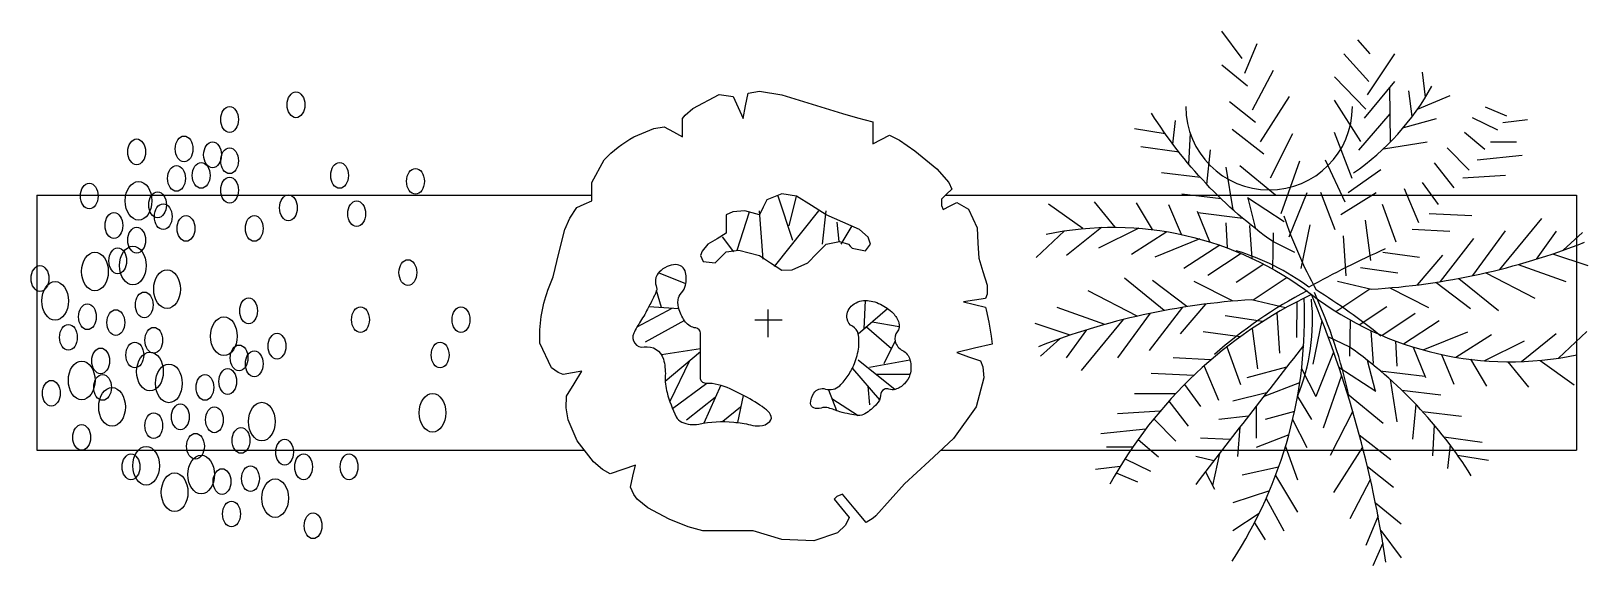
# Model space of a CAD drawing. Extents: x 162.6 to 176.6, y 51.6 to 56.4.
import ezdxf

# ---------------------------------------------------------------- set-up
doc = ezdxf.new("R2010")
doc.units = 0
doc.header["$LTSCALE"] = 7
doc.header["$MEASUREMENT"] = 0
doc.layers.get('0').update_dxf_attribs({"linetype": 'CONTINUOUS'})

# ---------------------------------------------------------------- blocks, each defined once
blk = doc.blocks.new('N2', base_point=(283.21, 223.44))
blk.add_circle((283.21, 232.47), 9)
blk = doc.blocks.new('N1', base_point=(273.21, 201.63))
blk.add_circle((273.21, 207.41), 6)
blk = doc.blocks.new('BBU', base_point=(326.69, 264.45))
for name, p in [('N1', (352.31, 356.25)), ('N1', (307.47, 349.4)), ('N1', (244.7, 334.33)), ('N1', (276.73, 335.7)), ('N1', (295.94, 332.96)), ('N1', (307.47, 330.22)), ('N1', (271.6, 322)), ('N1', (288.26, 323.37)), ('N1', (381.78, 323.37)), ('N1', (307.47, 316.52)), ('N1', (433.02, 320.63)), ('N1', (212.67, 313.78)), ('N2', (245.98, 308.3)), ('N1', (258.79, 309.67)), ('N1', (347.19, 308.3)), ('N1', (262.63, 304.18)), ('N1', (393.31, 305.56)), ('N1', (229.32, 300.07)), ('N1', (244.7, 293.22)), ('N1', (278.01, 298.7)), ('N1', (324.13, 298.7)), ('N2', (216.51, 275.41)), ('N1', (231.89, 283.63)), ('N2', (242.14, 278.15)), ('N1', (179.36, 275.41)), ('N2', (265.2, 267.19)), ('N1', (427.9, 278.15)), ('N2', (189.61, 261.71)), ('N1', (211.39, 257.6)), ('N1', (249.82, 263.08)), ('N1', (320.28, 260.34)), ('N1', (230.6, 254.86)), ('N2', (303.63, 245.27)), ('N1', (395.87, 256.23)), ('N1', (463.77, 256.23)), ('N1', (198.58, 248.01)), ('N1', (256.23, 246.64)), ('N1', (339.5, 243.9)), ('N1', (220.36, 237.04)), ('N1', (243.42, 239.79)), ('N2', (253.67, 228.82)), ('N1', (313.88, 238.42)), ('N1', (324.13, 235.67)), ('N1', (449.68, 239.79)), ('N2', (207.54, 224.71)), ('N2', (266.48, 223.34)), ('N1', (187.05, 221.97)), ('N1', (221.64, 224.71)), ('N1', (290.82, 224.71)), ('N1', (306.19, 227.45)), ('N2', (228.04, 212.38)), ('N2', (444.56, 209.64)), ('N1', (256.23, 206.9)), ('N1', (274.16, 211.01)), ('N1', (297.22, 209.64)), ('N2', (329.25, 205.53)), ('N1', (207.54, 201.42)), ('N1', (315.16, 200.05)), ('N1', (284.41, 197.31)), ('N1', (344.63, 194.57)), ('N1', (240.85, 187.72)), ('N2', (251.1, 184.98)), ('N2', (288.26, 180.87)), ('N1', (357.44, 187.72)), ('N1', (388.19, 187.72)), ('N2', (270.32, 172.65)), ('N1', (302.35, 180.87)), ('N1', (321.57, 182.24)), ('N2', (338.22, 169.91)), ('N1', (308.75, 165.79)), ('N1', (363.84, 160.31))]:
    blk.add_blockref(name, p)

msp = doc.modelspace()

# ---------------------------------------------------------------- linework, layer by layer
at = {"color": 0}
for p, q in [((173.479, 56.116), (173.296, 56.363)), ((173.479, 56.116), (173.296, 56.363)), ((173.503, 55.985), (173.612, 56.251)), ((173.503, 55.985), (173.612, 56.251)), ((174.63, 56.16), (174.519, 56.285)), ((174.63, 56.16), (174.519, 56.285)), ((174.618, 55.909), (174.394, 56.16)), ((174.618, 55.909), (174.394, 56.16)), ((174.607, 55.789), (174.853, 56.16)), ((174.607, 55.789), (174.853, 56.16)), ((173.526, 55.868), (173.295, 56.056)), ((173.526, 55.868), (173.295, 56.056)), ((173.572, 55.655), (173.759, 56.013)), ((173.572, 55.655), (173.759, 56.013)), ((174.593, 55.661), (174.311, 55.952)), ((174.593, 55.661), (174.311, 55.952)), ((175.129, 55.769), (175.103, 55.993)), ((175.129, 55.769), (175.103, 55.993)), ((174.581, 55.58), (174.853, 55.91)), ((174.581, 55.58), (174.853, 55.91)), ((174.814, 55.366), (174.808, 55.856)), ((174.814, 55.366), (174.808, 55.856)), ((175.01, 55.594), (174.978, 55.827)), ((175.01, 55.594), (174.978, 55.827)), ((173.599, 55.54), (173.365, 55.727)), ((173.599, 55.54), (173.365, 55.727)), ((173.642, 55.367), (173.905, 55.775)), ((173.642, 55.367), (173.905, 55.775)), ((174.546, 55.371), (174.311, 55.743)), ((174.546, 55.371), (174.311, 55.743)), ((175.059, 55.662), (175.353, 55.785)), ((175.059, 55.662), (175.353, 55.785)), ((175.861, 55.599), (175.67, 55.678)), ((175.861, 55.599), (175.67, 55.678)), ((172.854, 55.347), (172.878, 55.559)), ((172.854, 55.347), (172.878, 55.559)), ((174.53, 55.292), (174.811, 55.618)), ((174.53, 55.292), (174.811, 55.618)), ((174.933, 55.496), (175.228, 55.577)), ((174.933, 55.496), (175.228, 55.577)), ((175.782, 55.471), (175.553, 55.584)), ((175.782, 55.471), (175.553, 55.584)), ((172.786, 55.439), (172.508, 55.485)), ((172.786, 55.439), (172.508, 55.485)), ((172.998, 55.165), (173.014, 55.446)), ((172.998, 55.165), (173.014, 55.446)), ((173.672, 55.255), (173.387, 55.478)), ((173.672, 55.255), (173.387, 55.478)), ((173.732, 55.043), (173.934, 55.443)), ((173.732, 55.043), (173.934, 55.443)), ((174.468, 55.038), (174.311, 55.452)), ((174.468, 55.038), (174.311, 55.452)), ((175.665, 55.298), (175.481, 55.452)), ((175.665, 55.298), (175.481, 55.452)), ((172.91, 55.274), (172.564, 55.323)), ((172.91, 55.274), (172.564, 55.323)), ((173.161, 54.984), (173.194, 55.294)), ((173.161, 54.984), (173.194, 55.294)), ((174.751, 55.304), (175.144, 55.368)), ((174.751, 55.304), (175.144, 55.368)), ((175.522, 55.111), (175.326, 55.313)), ((175.522, 55.111), (175.326, 55.313)), ((175.714, 55.368), (175.948, 55.368)), ((175.714, 55.368), (175.948, 55.368)), ((173.396, 54.756), (173.333, 55.139)), ((173.396, 54.756), (173.333, 55.139)), ((173.779, 54.886), (173.458, 55.15)), ((173.779, 54.886), (173.458, 55.15)), ((173.831, 54.723), (173.997, 55.197)), ((173.831, 54.723), (173.997, 55.197)), ((174.405, 54.823), (174.228, 55.202)), ((174.405, 54.823), (174.228, 55.202)), ((174.432, 54.911), (174.728, 55.118)), ((174.432, 54.911), (174.728, 55.118)), ((175.387, 54.953), (175.212, 55.178)), ((175.387, 54.953), (175.212, 55.178)), ((175.595, 55.204), (176.001, 55.247)), ((175.595, 55.204), (176.001, 55.247)), ((173.104, 55.045), (172.752, 55.088)), ((173.104, 55.045), (172.752, 55.088)), ((175.246, 54.803), (175.102, 55.001)), ((175.246, 54.803), (175.102, 55.001)), ((175.465, 55.043), (175.849, 55.066)), ((175.465, 55.043), (175.849, 55.066)), ((162.622, 54.888), (167.62, 54.888)), ((162.622, 54.888), (162.622, 52.594)), ((162.622, 54.888), (162.622, 52.594)), ((169.431, 54.478), (169.298, 54.878)), ((169.431, 54.478), (169.298, 54.878)), ((169.398, 54.611), (169.465, 54.878)), ((169.398, 54.611), (169.465, 54.878)), ((170.809, 54.888), (176.49, 54.888)), ((173.289, 54.855), (172.936, 54.895)), ((173.289, 54.855), (172.936, 54.895)), ((173.857, 54.646), (173.525, 54.863)), ((173.857, 54.646), (173.525, 54.863)), ((173.601, 54.584), (173.531, 54.859)), ((173.601, 54.584), (173.531, 54.859)), ((173.903, 54.512), (174.064, 54.91)), ((173.903, 54.512), (174.064, 54.91)), ((174.316, 54.575), (174.186, 54.91)), ((174.316, 54.575), (174.186, 54.91)), ((174.367, 54.712), (174.686, 54.91)), ((174.367, 54.712), (174.686, 54.91)), ((175.07, 54.637), (174.94, 54.945)), ((175.07, 54.637), (174.94, 54.945)), ((175.327, 54.888), (175.698, 54.886)), ((175.327, 54.888), (175.698, 54.886)), ((176.49, 54.888), (176.49, 52.594)), ((176.49, 54.888), (176.49, 52.594)), ((168.93, 54.393), (169.04, 54.737)), ((168.93, 54.393), (169.04, 54.737)), ((169.165, 54.311), (169.131, 54.745)), ((169.165, 54.311), (169.131, 54.745)), ((169.265, 54.245), (169.665, 54.745)), ((169.265, 54.245), (169.665, 54.745)), ((169.698, 54.445), (169.731, 54.745)), ((169.698, 54.445), (169.731, 54.745)), ((172.043, 54.587), (171.735, 54.807)), ((172.043, 54.587), (171.735, 54.807)), ((172.335, 54.599), (172.148, 54.826)), ((172.335, 54.599), (172.148, 54.826)), ((172.671, 54.577), (172.525, 54.817)), ((172.671, 54.577), (172.525, 54.817)), ((172.931, 54.534), (172.819, 54.801)), ((172.931, 54.534), (172.819, 54.801)), ((173.187, 54.467), (173.075, 54.74)), ((173.187, 54.467), (173.075, 54.74)), ((173.485, 54.678), (173.08, 54.729)), ((173.485, 54.678), (173.08, 54.729)), ((174.865, 54.465), (174.743, 54.802)), ((174.865, 54.465), (174.743, 54.802)), ((175.162, 54.721), (175.546, 54.705)), ((175.162, 54.721), (175.546, 54.705)), ((169.847, 54.471), (169.831, 54.645)), ((169.847, 54.471), (169.831, 54.645)), ((169.865, 54.445), (169.965, 54.611)), ((169.865, 54.445), (169.965, 54.611)), ((171.877, 54.567), (171.622, 54.326)), ((171.877, 54.567), (171.622, 54.326)), ((172.21, 54.597), (171.897, 54.344)), ((172.21, 54.597), (171.897, 54.344)), ((172.548, 54.59), (172.184, 54.411)), ((172.548, 54.59), (172.184, 54.411)), ((172.801, 54.558), (172.482, 54.354)), ((172.801, 54.558), (172.482, 54.354)), ((173.347, 54.412), (173.335, 54.637)), ((173.347, 54.412), (173.335, 54.637)), ((173.569, 54.318), (173.546, 54.614)), ((173.569, 54.318), (173.546, 54.614)), ((173.754, 54.223), (173.761, 54.549)), ((173.754, 54.223), (173.761, 54.549)), ((174.009, 54.227), (174.09, 54.62)), ((174.009, 54.227), (174.09, 54.62)), ((174.638, 54.3), (174.588, 54.663)), ((174.638, 54.3), (174.588, 54.663)), ((175.008, 54.582), (175.349, 54.563)), ((175.008, 54.582), (175.349, 54.563)), ((175.557, 54.163), (175.851, 54.565)), ((175.557, 54.163), (175.851, 54.565)), ((175.799, 54.219), (176.176, 54.677)), ((175.799, 54.219), (176.176, 54.677)), ((176.13, 54.312), (176.311, 54.563)), ((176.13, 54.312), (176.311, 54.563)), ((176.371, 54.392), (176.543, 54.55)), ((176.371, 54.392), (176.543, 54.55)), ((168.898, 54.378), (168.798, 54.511)), ((168.898, 54.378), (168.798, 54.511)), ((173.098, 54.493), (172.693, 54.33)), ((173.098, 54.493), (172.693, 54.33)), ((173.276, 54.438), (172.953, 54.227)), ((173.276, 54.438), (172.953, 54.227)), ((174.416, 54.16), (174.391, 54.521)), ((174.416, 54.16), (174.391, 54.521)), ((175.266, 54.109), (175.564, 54.498)), ((175.266, 54.109), (175.564, 54.498)), ((173.469, 54.363), (173.168, 54.163)), ((173.469, 54.363), (173.168, 54.163)), ((173.672, 54.267), (173.424, 54.101)), ((173.672, 54.267), (173.424, 54.101)), ((174.744, 54.374), (175.077, 54.33)), ((174.744, 54.374), (175.077, 54.33)), ((175.059, 54.079), (175.285, 54.348)), ((175.059, 54.079), (175.285, 54.348)), ((176.275, 54.359), (176.592, 54.255)), ((176.275, 54.359), (176.592, 54.255)), ((168.467, 54.089), (168.221, 54.187)), ((168.467, 54.089), (168.221, 54.187)), ((172.775, 53.849), (172.417, 54.139)), ((172.775, 53.849), (172.417, 54.139)), ((173.883, 54.146), (173.576, 53.943)), ((173.883, 54.146), (173.576, 53.943)), ((174.543, 54.237), (174.88, 54.187)), ((174.543, 54.237), (174.88, 54.187)), ((175.43, 54.138), (175.788, 53.848)), ((175.43, 54.138), (175.788, 53.848)), ((175.673, 54.189), (176.113, 53.96)), ((175.673, 54.189), (176.113, 53.96)), ((175.965, 54.263), (176.393, 54.11)), ((175.965, 54.263), (176.393, 54.11)), ((168.247, 53.875), (168.204, 54.029)), ((168.247, 53.875), (168.204, 54.029)), ((172.533, 53.798), (172.092, 54.027)), ((172.533, 53.798), (172.092, 54.027)), ((172.981, 53.884), (172.67, 54.119)), ((172.981, 53.884), (172.67, 54.119)), ((173.397, 53.934), (173.047, 54.11)), ((173.397, 53.934), (173.047, 54.11)), ((174.322, 53.841), (174.629, 54.044)), ((174.322, 53.841), (174.629, 54.044)), ((174.336, 54.114), (174.642, 54.041)), ((174.336, 54.114), (174.642, 54.041)), ((174.808, 54.053), (175.158, 53.877)), ((174.808, 54.053), (175.158, 53.877)), ((175.224, 54.103), (175.536, 53.868)), ((175.224, 54.103), (175.536, 53.868)), ((168.341, 53.868), (168.027, 53.7)), ((168.341, 53.868), (168.027, 53.7)), ((168.404, 53.864), (168.134, 53.882)), ((168.404, 53.864), (168.134, 53.882)), ((169.206, 53.857), (169.206, 53.608)), ((169.206, 53.857), (169.206, 53.608)), ((170.02, 53.639), (170.283, 53.868)), ((170.02, 53.639), (170.283, 53.868)), ((170.072, 53.685), (170.086, 53.939)), ((170.072, 53.685), (170.086, 53.939)), ((172.24, 53.724), (171.812, 53.877)), ((172.24, 53.724), (171.812, 53.877)), ((172.94, 53.878), (172.641, 53.489)), ((172.94, 53.878), (172.641, 53.489)), ((173.147, 53.907), (172.921, 53.639)), ((173.147, 53.907), (172.921, 53.639)), ((173.869, 53.873), (173.563, 53.946)), ((173.869, 53.873), (173.563, 53.946)), ((173.971, 53.928), (173.969, 53.605)), ((173.971, 53.928), (173.969, 53.605)), ((174.533, 53.72), (174.781, 53.886)), ((174.533, 53.72), (174.781, 53.886)), ((168.455, 53.758), (168.101, 53.563)), ((168.455, 53.758), (168.101, 53.563)), ((169.088, 53.766), (169.336, 53.766)), ((169.088, 53.766), (169.336, 53.766)), ((170.145, 53.748), (170.39, 53.706)), ((170.145, 53.748), (170.39, 53.706)), ((171.93, 53.628), (171.613, 53.732)), ((171.93, 53.628), (171.613, 53.732)), ((172.406, 53.768), (172.029, 53.31)), ((172.406, 53.768), (172.029, 53.31)), ((172.649, 53.824), (172.354, 53.422)), ((172.649, 53.824), (172.354, 53.422)), ((173.662, 53.749), (173.325, 53.8)), ((173.662, 53.749), (173.325, 53.8)), ((173.789, 53.827), (173.814, 53.466)), ((173.789, 53.827), (173.814, 53.466)), ((174.196, 53.76), (174.116, 53.367)), ((174.196, 53.76), (174.116, 53.367)), ((174.451, 53.764), (174.444, 53.438)), ((174.451, 53.764), (174.444, 53.438)), ((174.736, 53.624), (175.038, 53.824)), ((174.736, 53.624), (175.038, 53.824)), ((174.93, 53.549), (175.252, 53.759)), ((174.93, 53.549), (175.252, 53.759)), ((170.093, 53.703), (170.32, 53.506)), ((170.093, 53.703), (170.32, 53.506)), ((170.253, 53.373), (170.353, 53.573)), ((170.253, 53.373), (170.353, 53.573)), ((171.835, 53.595), (171.662, 53.437)), ((171.835, 53.595), (171.662, 53.437)), ((172.075, 53.675), (171.894, 53.424)), ((172.075, 53.675), (171.894, 53.424)), ((173.461, 53.613), (173.128, 53.657)), ((173.461, 53.613), (173.128, 53.657)), ((173.567, 53.687), (173.617, 53.324)), ((173.567, 53.687), (173.617, 53.324)), ((174.251, 53.616), (174.446, 53.521)), ((174.251, 53.616), (174.446, 53.521)), ((174.636, 53.669), (174.659, 53.373)), ((174.636, 53.669), (174.659, 53.373)), ((174.859, 53.575), (174.87, 53.35)), ((174.859, 53.575), (174.87, 53.35)), ((175.108, 53.494), (175.512, 53.657)), ((175.108, 53.494), (175.512, 53.657)), ((175.404, 53.428), (175.724, 53.633)), ((175.404, 53.428), (175.724, 53.633)), ((175.657, 53.397), (176.021, 53.576)), ((175.657, 53.397), (176.021, 53.576)), ((175.995, 53.39), (176.308, 53.643)), ((175.995, 53.39), (176.308, 53.643)), ((176.329, 53.42), (176.584, 53.661)), ((176.329, 53.42), (176.584, 53.661)), ((168.598, 53.504), (168.248, 53.45)), ((168.598, 53.504), (168.248, 53.45)), ((168.598, 53.478), (168.282, 53.21)), ((168.598, 53.478), (168.282, 53.21)), ((173.197, 53.405), (172.856, 53.424)), ((173.197, 53.405), (172.856, 53.424)), ((173.34, 53.522), (173.462, 53.185)), ((173.34, 53.522), (173.462, 53.185)), ((174.302, 53.475), (174.141, 53.077)), ((174.302, 53.475), (174.141, 53.077)), ((175.018, 53.52), (175.13, 53.247)), ((175.018, 53.52), (175.13, 53.247)), ((175.274, 53.453), (175.386, 53.186)), ((175.274, 53.453), (175.386, 53.186)), ((168.501, 53.396), (168.323, 53.031)), ((168.501, 53.396), (168.323, 53.031)), ((169.967, 53.329), (170.211, 53.045)), ((169.967, 53.329), (170.211, 53.045)), ((170.02, 53.406), (170.353, 53.139)), ((170.02, 53.406), (170.353, 53.139)), ((170.12, 53.339), (170.486, 53.406)), ((170.12, 53.339), (170.486, 53.406)), ((173.135, 53.35), (173.266, 53.042)), ((173.135, 53.35), (173.266, 53.042)), ((173.878, 53.34), (173.519, 53.243)), ((173.878, 53.34), (173.519, 53.243)), ((174.013, 53.327), (174.141, 53.077)), ((174.013, 53.327), (174.141, 53.077)), ((174.349, 53.341), (174.681, 53.124)), ((174.349, 53.341), (174.681, 53.124)), ((174.605, 53.402), (174.675, 53.128)), ((174.605, 53.402), (174.675, 53.128)), ((174.72, 53.308), (175.125, 53.258)), ((174.72, 53.308), (175.125, 53.258)), ((175.534, 53.41), (175.68, 53.169)), ((175.534, 53.41), (175.68, 53.169)), ((175.87, 53.388), (176.058, 53.161)), ((175.87, 53.388), (176.058, 53.161)), ((176.162, 53.4), (176.47, 53.18)), ((176.162, 53.4), (176.47, 53.18)), ((168.656, 53.194), (168.348, 52.966)), ((168.656, 53.194), (168.348, 52.966)), ((168.781, 53.177), (168.629, 52.836)), ((168.781, 53.177), (168.629, 52.836)), ((170.105, 53.168), (170.12, 53.001)), ((170.105, 53.168), (170.12, 53.001)), ((170.486, 53.273), (170.186, 53.273)), ((170.486, 53.273), (170.186, 53.273)), ((173.043, 53.266), (172.659, 53.282)), ((173.043, 53.266), (172.659, 53.282)), ((172.96, 53.184), (173.103, 52.986)), ((172.96, 53.184), (173.103, 52.986)), ((173.996, 53.199), (173.668, 53.072)), ((173.996, 53.199), (173.668, 53.072)), ((174.374, 53.264), (174.208, 52.79)), ((174.374, 53.264), (174.208, 52.79)), ((174.81, 53.231), (174.872, 52.848)), ((174.81, 53.231), (174.872, 52.848)), ((168.731, 53.066), (168.474, 52.862)), ((168.731, 53.066), (168.474, 52.862)), ((168.983, 53.085), (168.931, 52.841)), ((168.983, 53.085), (168.931, 52.841)), ((169.753, 53.137), (169.823, 52.949)), ((169.753, 53.137), (169.823, 52.949)), ((169.782, 53.059), (170.02, 52.906)), ((169.782, 53.059), (170.02, 52.906)), ((172.878, 53.099), (172.508, 53.101)), ((172.878, 53.099), (172.508, 53.101)), ((172.819, 53.034), (172.993, 52.809)), ((172.819, 53.034), (172.993, 52.809)), ((173.698, 53.109), (173.394, 53.035)), ((173.698, 53.109), (173.394, 53.035)), ((173.976, 53.077), (174.103, 52.868)), ((173.976, 53.077), (174.103, 52.868)), ((174.426, 53.1), (174.748, 52.837)), ((174.426, 53.1), (174.748, 52.837)), ((174.916, 53.132), (175.269, 53.092)), ((174.916, 53.132), (175.269, 53.092)), ((168.961, 52.979), (168.8, 52.85)), ((168.961, 52.979), (168.8, 52.85)), ((172.74, 52.944), (172.356, 52.92)), ((172.74, 52.944), (172.356, 52.92)), ((172.684, 52.876), (172.88, 52.674)), ((172.684, 52.876), (172.88, 52.674)), ((173.534, 52.899), (173.269, 52.868)), ((173.534, 52.899), (173.269, 52.868)), ((173.605, 52.991), (173.603, 52.702)), ((173.605, 52.991), (173.603, 52.702)), ((173.949, 52.94), (173.686, 52.868)), ((173.949, 52.94), (173.686, 52.868)), ((173.933, 52.869), (174.061, 52.618)), ((173.933, 52.869), (174.061, 52.618)), ((174.474, 52.944), (174.271, 52.544)), ((174.474, 52.944), (174.271, 52.544)), ((175.044, 53.003), (175.011, 52.693)), ((175.044, 53.003), (175.011, 52.693)), ((175.102, 52.942), (175.453, 52.899)), ((175.102, 52.942), (175.453, 52.899)), ((172.611, 52.783), (172.205, 52.74)), ((172.611, 52.783), (172.205, 52.74)), ((173.457, 52.801), (173.436, 52.535)), ((173.457, 52.801), (173.436, 52.535)), ((173.898, 52.731), (173.603, 52.618)), ((173.898, 52.731), (173.603, 52.618)), ((174.533, 52.732), (174.818, 52.508)), ((174.533, 52.732), (174.818, 52.508)), ((175.207, 52.822), (175.192, 52.541)), ((175.207, 52.822), (175.192, 52.541)), ((162.622, 52.594), (167.553, 52.594)), ((170.765, 52.594), (176.49, 52.594)), ((172.491, 52.619), (172.257, 52.619)), ((172.491, 52.619), (172.257, 52.619)), ((172.54, 52.689), (172.725, 52.534)), ((172.54, 52.689), (172.725, 52.534)), ((173.37, 52.688), (173.103, 52.702)), ((173.37, 52.688), (173.103, 52.702)), ((173.868, 52.626), (173.978, 52.327)), ((173.868, 52.626), (173.978, 52.327)), ((174.563, 52.62), (174.3, 52.212)), ((174.563, 52.62), (174.3, 52.212)), ((175.295, 52.713), (175.641, 52.664)), ((175.295, 52.713), (175.641, 52.664)), ((175.352, 52.64), (175.327, 52.428)), ((175.352, 52.64), (175.327, 52.428)), ((172.379, 52.445), (172.156, 52.42)), ((172.379, 52.445), (172.156, 52.42)), ((172.423, 52.516), (172.652, 52.403)), ((172.423, 52.516), (172.652, 52.403)), ((173.223, 52.497), (173.061, 52.535)), ((173.223, 52.497), (173.061, 52.535)), ((173.274, 52.563), (173.211, 52.275)), ((173.274, 52.563), (173.211, 52.275)), ((174.606, 52.447), (174.84, 52.259)), ((174.606, 52.447), (174.84, 52.259)), ((175.419, 52.547), (175.697, 52.502)), ((175.419, 52.547), (175.697, 52.502)), ((172.344, 52.388), (172.535, 52.309)), ((172.344, 52.388), (172.535, 52.309)), ((173.147, 52.398), (173.228, 52.243)), ((173.147, 52.398), (173.228, 52.243)), ((173.806, 52.439), (173.478, 52.368)), ((173.806, 52.439), (173.478, 52.368)), ((173.779, 52.365), (173.978, 52.035)), ((173.779, 52.365), (173.978, 52.035)), ((174.633, 52.332), (174.447, 51.974)), ((174.633, 52.332), (174.447, 51.974)), ((173.724, 52.227), (173.394, 52.118)), ((173.724, 52.227), (173.394, 52.118)), ((173.693, 52.157), (173.853, 51.868)), ((173.693, 52.157), (173.853, 51.868)), ((174.679, 52.119), (174.91, 51.931)), ((174.679, 52.119), (174.91, 51.931)), ((173.63, 52.022), (173.394, 51.868)), ((173.63, 52.022), (173.394, 51.868)), ((173.588, 51.938), (173.686, 51.785)), ((173.588, 51.938), (173.686, 51.785)), ((174.702, 52.001), (174.593, 51.736)), ((174.702, 52.001), (174.593, 51.736)), ((174.746, 51.755), (174.654, 51.552)), ((174.746, 51.755), (174.654, 51.552)), ((174.726, 51.871), (174.909, 51.624)), ((174.726, 51.871), (174.909, 51.624))]:
    msp.add_line(p, q, dxfattribs=at)
for points in [[(167.271, 54.153), (167.324, 54.365), (167.377, 54.577), (167.422, 54.681), (167.484, 54.775), (167.552, 54.805), (167.62, 54.835), (167.62, 54.918), (167.62, 55.001), (167.732, 55.204, -0.082539), (167.999, 55.411), (168.178, 55.488), (168.272, 55.501), (168.355, 55.456), (168.438, 55.411), (168.438, 55.494), (168.438, 55.577), (168.461, 55.607), (168.529, 55.668), (168.766, 55.794), (168.893, 55.774), (168.938, 55.675), (168.983, 55.577), (169.006, 55.691), (169.029, 55.805), (169.131, 55.824), (169.332, 55.789), (169.878, 55.622), (170.014, 55.584), (170.15, 55.546), (170.15, 55.448), (170.15, 55.35), (170.226, 55.388), (170.301, 55.426), (170.344, 55.407), (170.393, 55.381), (170.529, 55.287), (170.727, 55.123), (170.836, 55.002), (170.862, 54.94), (170.816, 54.895), (170.771, 54.851), (170.769, 54.794), (170.786, 54.759), (170.847, 54.79), (170.908, 54.82), (171.014, 54.762), (171.09, 54.592), (171.097, 54.456), (171.105, 54.32), (171.143, 54.199), (171.181, 54.077), (171.182, 53.997), (171.166, 53.956), (171.067, 53.941), (170.968, 53.926), (171.067, 53.903), (171.166, 53.88), (171.173, 53.854), (171.196, 53.745), (171.218, 53.618), (171.227, 53.547), (171.067, 53.509), (170.908, 53.471), (171.014, 53.433), (171.12, 53.395), (171.143, 53.343), (171.151, 53.243), (171.082, 52.984), (170.877, 52.698), (170.658, 52.494), (170.438, 52.289), (170.309, 52.146), (170.18, 52.002), (170.155, 51.982), (170.09, 51.942), (169.984, 52.07), (169.878, 52.198), (169.826, 52.176), (169.802, 52.153), (169.87, 52.07), (169.938, 51.987), (169.906, 51.917), (169.832, 51.85), (169.619, 51.776), (169.332, 51.79), (169.203, 51.828), (169.074, 51.866), (168.847, 51.866), (168.62, 51.866), (168.487, 51.903), (168.316, 51.972), (168.126, 52.074), (168.029, 52.153), (167.998, 52.193), (167.968, 52.259), (167.991, 52.358), (168.014, 52.457), (167.9, 52.419), (167.786, 52.381), (167.716, 52.418), (167.636, 52.487), (167.488, 52.677), (167.408, 52.865), (167.39, 52.973), (167.392, 53.078), (167.461, 53.191), (167.529, 53.304), (167.446, 53.289), (167.362, 53.274), (167.316, 53.291), (167.256, 53.335), (167.152, 53.554, -0.098523), (167.225, 54.032)], [(167.271, 54.153), (167.324, 54.365), (167.377, 54.577), (167.422, 54.681), (167.484, 54.775), (167.552, 54.805), (167.62, 54.835), (167.62, 54.918), (167.62, 55.001), (167.732, 55.204, -0.082539), (167.999, 55.411), (168.178, 55.488), (168.272, 55.501), (168.355, 55.456), (168.438, 55.411), (168.438, 55.494), (168.438, 55.577), (168.461, 55.607), (168.529, 55.668), (168.766, 55.794), (168.893, 55.774), (168.938, 55.675), (168.983, 55.577), (169.006, 55.691), (169.029, 55.805), (169.131, 55.824), (169.332, 55.789), (169.878, 55.622), (170.014, 55.584), (170.15, 55.546), (170.15, 55.448), (170.15, 55.35), (170.226, 55.388), (170.301, 55.426), (170.344, 55.407), (170.393, 55.381), (170.529, 55.287), (170.727, 55.123), (170.836, 55.002), (170.862, 54.94), (170.816, 54.895), (170.771, 54.851), (170.769, 54.794), (170.786, 54.759), (170.847, 54.79), (170.908, 54.82), (171.014, 54.762), (171.09, 54.592), (171.097, 54.456), (171.105, 54.32), (171.143, 54.199), (171.181, 54.077), (171.182, 53.997), (171.166, 53.956), (171.067, 53.941), (170.968, 53.926), (171.067, 53.903), (171.166, 53.88), (171.173, 53.854), (171.196, 53.745), (171.218, 53.618), (171.227, 53.547), (171.067, 53.509), (170.908, 53.471), (171.014, 53.433), (171.12, 53.395), (171.143, 53.343), (171.151, 53.243), (171.082, 52.984), (170.877, 52.698), (170.658, 52.494), (170.438, 52.289), (170.309, 52.146), (170.18, 52.002), (170.155, 51.982), (170.09, 51.942), (169.984, 52.07), (169.878, 52.198), (169.826, 52.176), (169.802, 52.153), (169.87, 52.07), (169.938, 51.987), (169.906, 51.917), (169.832, 51.85), (169.619, 51.776), (169.332, 51.79), (169.203, 51.828), (169.074, 51.866), (168.847, 51.866), (168.62, 51.866), (168.487, 51.903), (168.316, 51.972), (168.126, 52.074), (168.029, 52.153), (167.998, 52.193), (167.968, 52.259), (167.991, 52.358), (168.014, 52.457), (167.9, 52.419), (167.786, 52.381), (167.716, 52.418), (167.636, 52.487), (167.488, 52.677), (167.408, 52.865), (167.39, 52.973), (167.392, 53.078), (167.461, 53.191), (167.529, 53.304), (167.446, 53.289), (167.362, 53.274), (167.316, 53.291), (167.256, 53.335), (167.152, 53.554, -0.098523), (167.225, 54.032)], [(168.131, 53.878, -0.023992), (168.059, 53.753, 0.027983), (167.998, 53.645, 0.613766), (168.091, 53.521, -0.384354), (168.265, 53.411, -0.080951), (168.282, 53.264, 0.077956), (168.298, 53.111, 0.05012), (168.381, 52.893, 0.173788), (168.431, 52.845, 0.156799), (168.584, 52.828, -0.075402), (168.898, 52.845, -0.032426), (169.051, 52.82, 0.062883), (169.131, 52.811, 0.192744), (169.224, 52.851, 0.348364), (169.231, 52.911, 0.099092), (169.177, 52.969, 0.037127), (168.998, 53.078), (168.865, 53.145, 0.115078), (168.649, 53.194, -0.415107), (168.598, 53.245), (168.598, 53.411), (168.598, 53.645, 0.379548), (168.556, 53.692, -0.205074), (168.465, 53.745, -0.080216), (168.407, 53.855, -0.112575), (168.398, 53.945, -0.158638), (168.428, 54.007, 0.137289), (168.465, 54.078, 0.102259), (168.465, 54.191, 0.184097), (168.431, 54.245, 0.162705), (168.377, 54.263, 0.112428), (168.298, 54.245, 0.084592), (168.228, 54.195, 0.124913), (168.198, 54.145, 0.161277), (168.2, 54.072, -0.197139), (168.198, 54.011, -0.009089), (168.183, 53.98, -0.002802)], [(168.131, 53.878, -0.023992), (168.059, 53.753, 0.027983), (167.998, 53.645, 0.613766), (168.091, 53.521, -0.384354), (168.265, 53.411, -0.080951), (168.282, 53.264, 0.077956), (168.298, 53.111, 0.05012), (168.381, 52.893, 0.173788), (168.431, 52.845, 0.156799), (168.584, 52.828, -0.075402), (168.898, 52.845, -0.032426), (169.051, 52.82, 0.062883), (169.131, 52.811, 0.192744), (169.224, 52.851, 0.348364), (169.231, 52.911, 0.099092), (169.177, 52.969, 0.037127), (168.998, 53.078), (168.865, 53.145, 0.115078), (168.649, 53.194, -0.415107), (168.598, 53.245), (168.598, 53.411), (168.598, 53.645, 0.379548), (168.556, 53.692, -0.205074), (168.465, 53.745, -0.080216), (168.407, 53.855, -0.112575), (168.398, 53.945, -0.158638), (168.428, 54.007, 0.137289), (168.465, 54.078, 0.102259), (168.465, 54.191, 0.184097), (168.431, 54.245, 0.162705), (168.377, 54.263, 0.112428), (168.298, 54.245, 0.084592), (168.228, 54.195, 0.124913), (168.198, 54.145, 0.161277), (168.2, 54.072, -0.197139), (168.198, 54.011, -0.009089), (168.183, 53.98, -0.002802)], [(169.62, 53.106, -0.335994), (169.725, 53.143, 0.27559), (169.853, 53.173, 0.054393), (169.929, 53.264, 0.052663), (169.986, 53.373, 0.063382), (170.024, 53.52, 0.080307), (170.02, 53.639, 0.232086), (169.968, 53.707, -0.241528), (169.92, 53.773, -0.240962), (169.957, 53.888, -0.205117), (170.086, 53.939, -0.055339), (170.152, 53.931, -0.050361), (170.22, 53.906, -0.08499), (170.334, 53.825, -0.118678), (170.386, 53.739, -0.252534), (170.371, 53.658, 0.236503), (170.353, 53.573, 0.215526), (170.42, 53.489, -0.217846), (170.486, 53.406, -0.060957), (170.495, 53.333, -0.074464), (170.486, 53.273, -0.122632), (170.437, 53.191, -0.11909), (170.353, 53.139, -0.180034), (170.297, 53.142, 0.233248), (170.253, 53.139, 0.256664), (170.22, 53.086, -0.176656), (170.186, 53.006, -0.070243), (170.08, 52.92, -0.156288), (170.02, 52.906, -0.029429), (169.944, 52.917, -0.024083), (169.853, 52.939, -0.014021), (169.803, 52.956, 0.014182), (169.753, 52.973, 0.150807), (169.685, 52.972, -0.157039), (169.62, 52.973, -0.323931), (169.591, 53.012, -0.14716)], [(169.62, 53.106, -0.335994), (169.725, 53.143, 0.27559), (169.853, 53.173, 0.054393), (169.929, 53.264, 0.052663), (169.986, 53.373, 0.063382), (170.024, 53.52, 0.080307), (170.02, 53.639, 0.232086), (169.968, 53.707, -0.241528), (169.92, 53.773, -0.240962), (169.957, 53.888, -0.205117), (170.086, 53.939, -0.055339), (170.152, 53.931, -0.050361), (170.22, 53.906, -0.08499), (170.334, 53.825, -0.118678), (170.386, 53.739, -0.252534), (170.371, 53.658, 0.236503), (170.353, 53.573, 0.215526), (170.42, 53.489, -0.217846), (170.486, 53.406, -0.060957), (170.495, 53.333, -0.074464), (170.486, 53.273, -0.122632), (170.437, 53.191, -0.11909), (170.353, 53.139, -0.180034), (170.297, 53.142, 0.233248), (170.253, 53.139, 0.256664), (170.22, 53.086, -0.176656), (170.186, 53.006, -0.070243), (170.08, 52.92, -0.156288), (170.02, 52.906, -0.029429), (169.944, 52.917, -0.024083), (169.853, 52.939, -0.014021), (169.803, 52.956, 0.014182), (169.753, 52.973, 0.150807), (169.685, 52.972, -0.157039), (169.62, 52.973, -0.323931), (169.591, 53.012, -0.14716)]]:
    msp.add_lwpolyline(points, format="xyb", close=True, dxfattribs=at)
for points in [[(173.954, 54.371), (173.759, 54.466, -0.09899), (172.663, 55.624)], [(173.954, 54.371), (173.759, 54.466, -0.09899), (172.663, 55.624)], [(171.713, 54.537, -0.217873), (174.103, 53.993, 0.217873), (176.492, 53.45, 0.217873)], [(171.713, 54.537, -0.217873), (174.103, 53.993, 0.217873), (176.492, 53.45, 0.217873)], [(174.773, 51.584, 0.061557), (174.103, 53.993, 0.156381), (172.286, 52.287)], [(174.773, 51.584, 0.061557), (174.103, 53.993, 0.156381), (172.286, 52.287)]]:
    msp.add_lwpolyline(points, format="xyb", dxfattribs=at)
msp.add_lwpolyline([(175.827, 55.541), (176.049, 55.567)], dxfattribs=at)
msp.add_lwpolyline([(175.827, 55.541), (176.049, 55.567)], dxfattribs=at)
msp.add_lwpolyline([(168.831, 54.545), (168.748, 54.495), (168.665, 54.445), (168.614, 54.382), (168.598, 54.345), (168.624, 54.289), (168.731, 54.278), (168.781, 54.328), (168.831, 54.378), (168.945, 54.391), (169.131, 54.345), (169.231, 54.278), (169.331, 54.211), (169.424, 54.216), (169.565, 54.278), (169.648, 54.361), (169.731, 54.445), (169.85, 54.471), (169.931, 54.445), (169.948, 54.428), (169.965, 54.411), (170.085, 54.385), (170.131, 54.445), (170.109, 54.509), (170.031, 54.578), (169.881, 54.645), (169.731, 54.711), (169.598, 54.795), (169.465, 54.878), (169.332, 54.9), (169.198, 54.845), (169.165, 54.778), (169.131, 54.711), (169.065, 54.728), (168.998, 54.745), (168.889, 54.737), (168.831, 54.711), (168.831, 54.628)], close=True, dxfattribs=at)
msp.add_lwpolyline([(168.831, 54.545), (168.748, 54.495), (168.665, 54.445), (168.614, 54.382), (168.598, 54.345), (168.624, 54.289), (168.731, 54.278), (168.781, 54.328), (168.831, 54.378), (168.945, 54.391), (169.131, 54.345), (169.231, 54.278), (169.331, 54.211), (169.424, 54.216), (169.565, 54.278), (169.648, 54.361), (169.731, 54.445), (169.85, 54.471), (169.931, 54.445), (169.948, 54.428), (169.965, 54.411), (170.085, 54.385), (170.131, 54.445), (170.109, 54.509), (170.031, 54.578), (169.881, 54.645), (169.731, 54.711), (169.598, 54.795), (169.465, 54.878), (169.332, 54.9), (169.198, 54.845), (169.165, 54.778), (169.131, 54.711), (169.065, 54.728), (168.998, 54.745), (168.889, 54.737), (168.831, 54.711), (168.831, 54.628)], close=True, dxfattribs=at)
for centre, radius, start, end in [((173.208, 56.943), 2.251, 304.4561, 331.4948), ((173.208, 56.943), 2.251, 304.4561, 331.4948), ((177.998, 56.118), 4.381, 198.8657, 208.393), ((177.998, 56.118), 4.381, 198.8657, 208.393), ((174.267, 60.321), 6.291, 273.4205, 291.3892), ((174.267, 60.321), 6.291, 273.4205, 291.3892), ((172.805, 52.329), 2.149, 53.6318, 73.2381), ((172.805, 52.329), 2.149, 53.6318, 73.2381), ((178.309, 46.458), 8.699, 114.0336, 119.0965), ((178.309, 46.458), 8.699, 114.0336, 119.0965), ((176.119, 50.137), 4.4, 117.8553, 131.0663), ((176.119, 50.137), 4.4, 117.8553, 131.0663), ((170.062, 52.137), 4.478, 12.1313, 24.7386), ((170.062, 52.137), 4.478, 12.1313, 24.7386), ((170.686, 48.577), 6.462, 51.2825, 57.6422), ((170.686, 48.577), 6.462, 51.2825, 57.6422), ((173.938, 47.666), 6.291, 93.4205, 111.3892), ((173.938, 47.666), 6.291, 93.4205, 111.3892), ((170.032, 53.786), 4.008, 326.851, 2.4966), ((170.032, 53.786), 4.008, 326.851, 2.4966), ((172.29, 53.764), 1.822, 337.8337, 5.9061), ((172.29, 53.764), 1.822, 337.8337, 5.9061), ((246.879, -4.067), 92.869, 141.6662, 142.64222), ((246.879, -4.067), 92.869, 141.6662, 142.64222), ((172.098, 50.201), 4.066, 32.1218, 54.7349), ((172.098, 50.201), 4.066, 32.1218, 54.7349)]:
    msp.add_arc(centre, radius, start, end, dxfattribs=at)
at = {"color": 0, "linetype": 'CONTINUOUS'}
msp.add_arc((173.721, 55.684), 0.75, 180, 0, dxfattribs=at)

# ---------------------------------------------------------------- block references
at = {"color": 0, "xscale": 0.013333328, "yscale": 0.0193333256, "zscale": 0.03333332}
msp.add_blockref('BBU', (164.614, 53.814), dxfattribs=at)
msp.add_blockref('BBU', (164.614, 53.814), dxfattribs=at)

doc.saveas('drawing.dxf')
